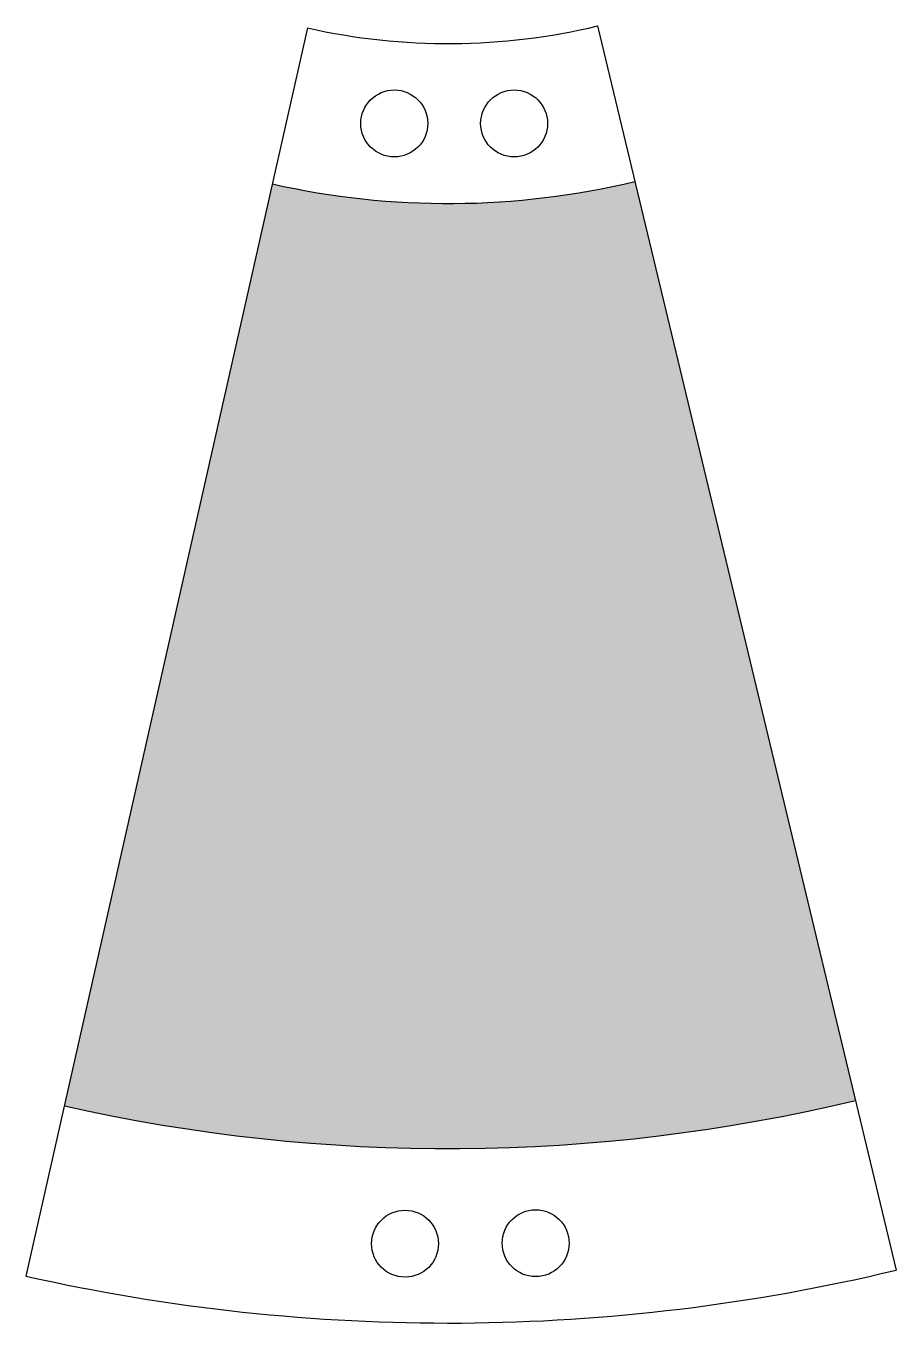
# Model space of a CAD drawing. Header units: millimetres. Extents: x 119.2 to 149.1, y 34.3 to 78.9.
import ezdxf

# ---------------------------------------------------------------- set-up
doc = ezdxf.new("R2010")
doc.units = ezdxf.units.MM

msp = doc.modelspace()

# ---------------------------------------------------------------- hatches: boundary and pattern name
at = {"true_color": 0x000000}
h = msp.add_hatch(color=18, dxfattribs=at)
h.dxf.hatch_style = 1
h.paths.add_polyline_path([(120.555, 41.768, 0.114782), (147.744, 41.952), (140.166, 73.557, -0.114782), (127.705, 73.472)])

# ---------------------------------------------------------------- linework, layer by layer
at = {"color": 1}
for p, q in [((128.915, 78.838), (119.235, 35.915)), ((138.884, 78.905), (149.143, 36.118))]:
    msp.add_line(p, q, dxfattribs=at)
for centre in [(131.896, 75.553), (136.015, 75.553), (132.265, 37.027), (136.756, 37.045)]:
    msp.add_circle(centre, 1.15, dxfattribs=at)
for radius, start, end in [(22, 257.2922, 283.4836), (66, 257.29215, 283.48357)]:
    msp.add_arc((133.754, 100.299), radius, start, end, dxfattribs=at)
at = {"color": 18, "true_color": 0x000000}
for radius, start, end in [(27.5, 257.2922, 283.4836), (60, 257.29215, 283.48357)]:
    msp.add_arc((133.754, 100.299), radius, start, end, dxfattribs=at)

doc.saveas('drawing.dxf')
